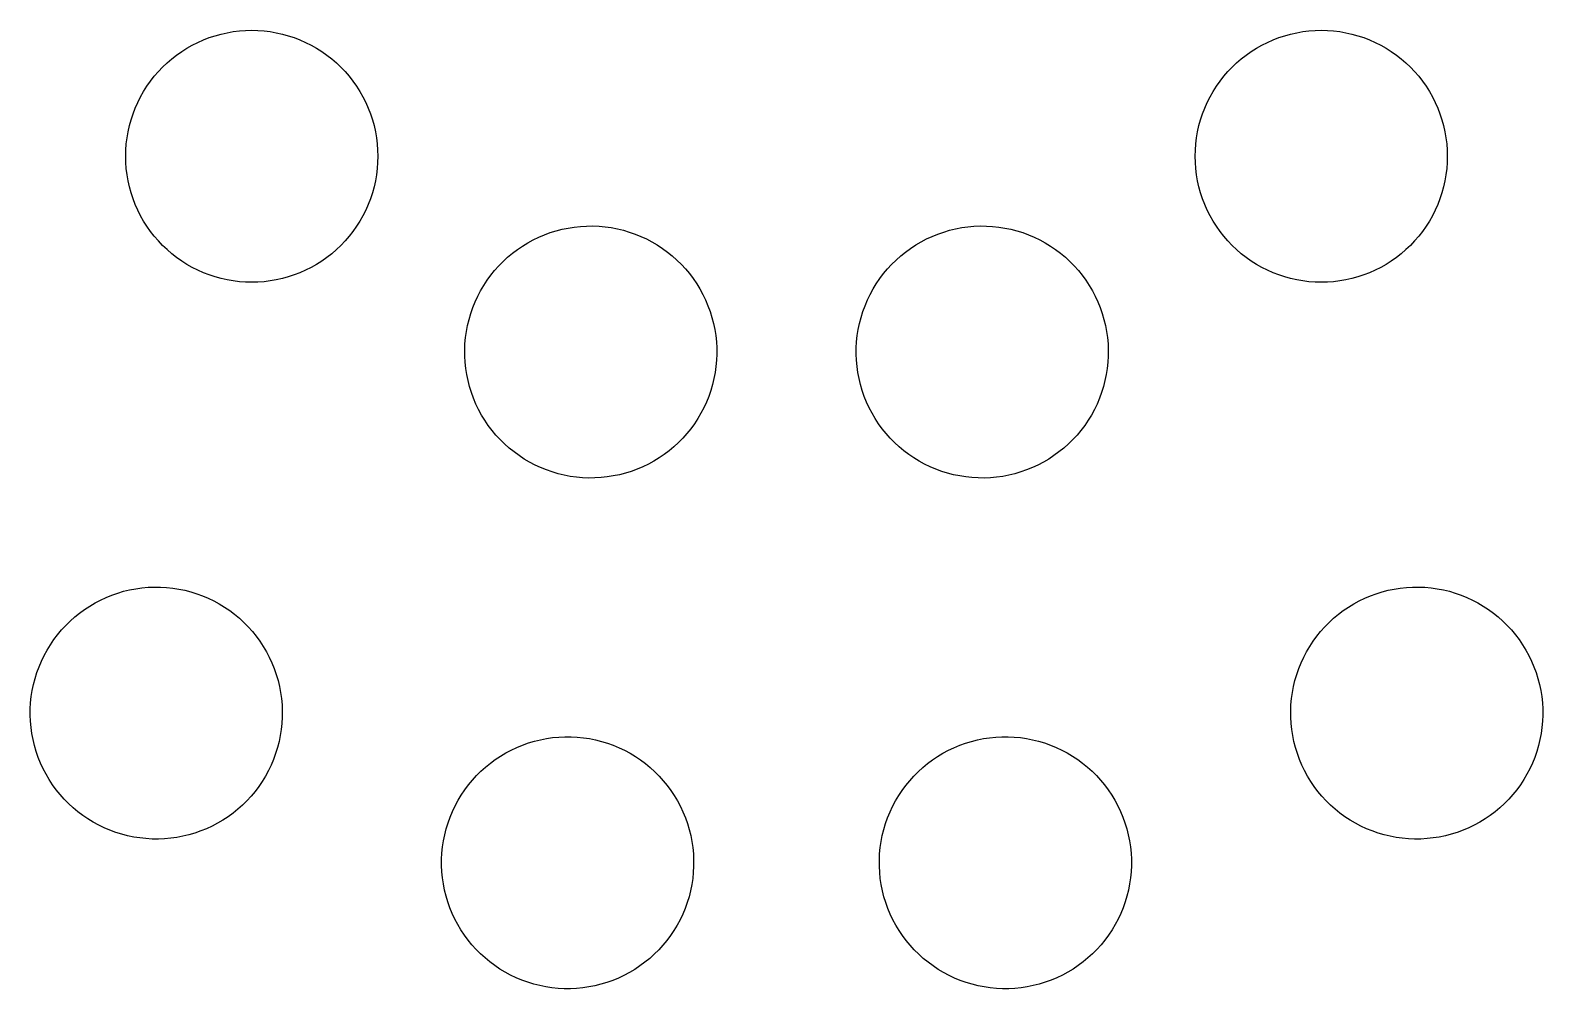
# Model space of a CAD drawing. Header units: metres. Extents: x -91 to 91, y -91 to 91.
# Drawn here: x -30 to 30, y -54.2 to -16.2 of the extents above; entities that cross this region are included whole.
import ezdxf

# ---------------------------------------------------------------- set-up
doc = ezdxf.new("R2010")
doc.units = ezdxf.units.M

msp = doc.modelspace()

# ---------------------------------------------------------------- linework, layer by layer
for p, q in [((-23.5702, -16.8036), (-23.351, -16.6933)), ((-23.351, -16.6933), (-23.1266, -16.5938)), ((-23.1266, -16.5938), (-22.8976, -16.5055)), ((-22.8976, -16.5055), (-22.6646, -16.4285)), ((-22.6646, -16.4285), (-22.4281, -16.363)), ((-22.4281, -16.363), (-22.1886, -16.3093)), ((-22.1886, -16.3093), (-21.9469, -16.2673)), ((-21.9469, -16.2673), (-21.7033, -16.2373)), ((-21.7033, -16.2373), (-21.4585, -16.2192)), ((-21.4585, -16.2192), (-21.2132, -16.2132)), ((-21.2132, -16.2132), (-20.9679, -16.2192)), ((-20.9679, -16.2192), (-20.7231, -16.2373)), ((-20.7231, -16.2373), (-20.4795, -16.2673)), ((-20.4795, -16.2673), (-20.2377, -16.3093)), ((-20.2377, -16.3093), (-19.9983, -16.363)), ((-19.9983, -16.363), (-19.7618, -16.4285)), ((-19.7618, -16.4285), (-19.5287, -16.5055)), ((-19.5287, -16.5055), (-19.2998, -16.5938)), ((-19.2998, -16.5938), (-19.0754, -16.6933)), ((-19.0754, -16.6933), (-18.8562, -16.8036)), ((18.8562, -16.8036), (19.0754, -16.6933)), ((19.0754, -16.6933), (19.2998, -16.5938)), ((19.2998, -16.5938), (19.5287, -16.5055)), ((19.5287, -16.5055), (19.7618, -16.4285)), ((19.7618, -16.4285), (19.9983, -16.363)), ((19.9983, -16.363), (20.2377, -16.3093)), ((20.2377, -16.3093), (20.4795, -16.2673)), ((20.4795, -16.2673), (20.7231, -16.2373)), ((20.7231, -16.2373), (20.9679, -16.2192)), ((20.9679, -16.2192), (21.2132, -16.2132)), ((21.2132, -16.2132), (21.4585, -16.2192)), ((21.4585, -16.2192), (21.7033, -16.2373)), ((21.7033, -16.2373), (21.9469, -16.2673)), ((21.9469, -16.2673), (22.1886, -16.3093)), ((22.1886, -16.3093), (22.4281, -16.363)), ((22.4281, -16.363), (22.6646, -16.4285)), ((22.6646, -16.4285), (22.8976, -16.5055)), ((22.8976, -16.5055), (23.1266, -16.5938)), ((23.1266, -16.5938), (23.351, -16.6933)), ((23.351, -16.6933), (23.5702, -16.8036)), ((-24.571, -17.5084), (-24.3852, -17.3481)), ((-24.3852, -17.3481), (-24.1917, -17.1972)), ((-24.1917, -17.1972), (-23.991, -17.0558)), ((-23.991, -17.0558), (-23.7837, -16.9245)), ((-23.7837, -16.9245), (-23.5702, -16.8036)), ((-18.8562, -16.8036), (-18.6427, -16.9245)), ((-18.6427, -16.9245), (-18.4353, -17.0558)), ((-18.4353, -17.0558), (-18.2347, -17.1972)), ((-18.2347, -17.1972), (-18.0412, -17.3481)), ((-18.0412, -17.3481), (-17.8554, -17.5084)), ((17.8554, -17.5084), (18.0412, -17.3481)), ((18.0412, -17.3481), (18.2347, -17.1972)), ((18.2347, -17.1972), (18.4353, -17.0558)), ((18.4353, -17.0558), (18.6427, -16.9245)), ((18.6427, -16.9245), (18.8562, -16.8036)), ((23.5702, -16.8036), (23.7837, -16.9245)), ((23.7837, -16.9245), (23.991, -17.0558)), ((23.991, -17.0558), (24.1917, -17.1972)), ((24.1917, -17.1972), (24.3852, -17.3481)), ((24.3852, -17.3481), (24.571, -17.5084)), ((-25.0782, -18.0412), (-24.918, -17.8554)), ((-24.918, -17.8554), (-24.7487, -17.6777)), ((-24.7487, -17.6777), (-24.571, -17.5084)), ((-17.8554, -17.5084), (-17.6777, -17.6777)), ((-17.6777, -17.6777), (-17.5084, -17.8554)), ((-17.5084, -17.8554), (-17.3481, -18.0412)), ((17.3481, -18.0412), (17.5084, -17.8554)), ((17.5084, -17.8554), (17.6777, -17.6777)), ((17.6777, -17.6777), (17.8554, -17.5084)), ((24.571, -17.5084), (24.7487, -17.6777)), ((24.7487, -17.6777), (24.918, -17.8554)), ((24.918, -17.8554), (25.0782, -18.0412)), ((-25.5018, -18.6427), (-25.3705, -18.4353)), ((-25.3705, -18.4353), (-25.2292, -18.2347)), ((-25.2292, -18.2347), (-25.0782, -18.0412)), ((-17.3481, -18.0412), (-17.1972, -18.2347)), ((-17.1972, -18.2347), (-17.0558, -18.4353)), ((-17.0558, -18.4353), (-16.9245, -18.6427)), ((16.9245, -18.6427), (17.0558, -18.4353)), ((17.0558, -18.4353), (17.1972, -18.2347)), ((17.1972, -18.2347), (17.3481, -18.0412)), ((25.0782, -18.0412), (25.2292, -18.2347)), ((25.2292, -18.2347), (25.3705, -18.4353)), ((25.3705, -18.4353), (25.5018, -18.6427)), ((-25.8326, -19.2998), (-25.7331, -19.0754)), ((-25.7331, -19.0754), (-25.6228, -18.8562)), ((-25.6228, -18.8562), (-25.5018, -18.6427)), ((-16.9245, -18.6427), (-16.8036, -18.8562)), ((-16.8036, -18.8562), (-16.6933, -19.0754)), ((-16.6933, -19.0754), (-16.5938, -19.2998)), ((16.5938, -19.2998), (16.6933, -19.0754)), ((16.6933, -19.0754), (16.8036, -18.8562)), ((16.8036, -18.8562), (16.9245, -18.6427)), ((25.5018, -18.6427), (25.6228, -18.8562)), ((25.6228, -18.8562), (25.7331, -19.0754)), ((25.7331, -19.0754), (25.8326, -19.2998)), ((-26.0634, -19.9983), (-25.9979, -19.7618)), ((-25.9979, -19.7618), (-25.9209, -19.5287)), ((-25.9209, -19.5287), (-25.8326, -19.2998)), ((-16.5938, -19.2998), (-16.5055, -19.5287)), ((-16.5055, -19.5287), (-16.4285, -19.7618)), ((-16.4285, -19.7618), (-16.363, -19.9983)), ((16.363, -19.9983), (16.4285, -19.7618)), ((16.4285, -19.7618), (16.5055, -19.5287)), ((16.5055, -19.5287), (16.5938, -19.2998)), ((25.8326, -19.2998), (25.9209, -19.5287)), ((25.9209, -19.5287), (25.9979, -19.7618)), ((25.9979, -19.7618), (26.0634, -19.9983)), ((-26.1591, -20.4795), (-26.1171, -20.2377)), ((-26.1171, -20.2377), (-26.0634, -19.9983)), ((-16.363, -19.9983), (-16.3093, -20.2377)), ((-16.3093, -20.2377), (-16.2673, -20.4795)), ((16.2673, -20.4795), (16.3093, -20.2377)), ((16.3093, -20.2377), (16.363, -19.9983)), ((26.0634, -19.9983), (26.1171, -20.2377)), ((26.1171, -20.2377), (26.1591, -20.4795)), ((-26.2132, -21.2132), (-26.2072, -20.9679)), ((-26.2072, -20.9679), (-26.1891, -20.7231)), ((-26.1891, -20.7231), (-26.1591, -20.4795)), ((-16.2673, -20.4795), (-16.2373, -20.7231)), ((-16.2373, -20.7231), (-16.2192, -20.9679)), ((-16.2192, -20.9679), (-16.2132, -21.2132)), ((16.2132, -21.2132), (16.2192, -20.9679)), ((16.2192, -20.9679), (16.2373, -20.7231)), ((16.2373, -20.7231), (16.2673, -20.4795)), ((26.1591, -20.4795), (26.1891, -20.7231)), ((26.1891, -20.7231), (26.2072, -20.9679)), ((26.2072, -20.9679), (26.2132, -21.2132)), ((-26.2072, -21.4585), (-26.2132, -21.2132)), ((-26.1891, -21.7033), (-26.2072, -21.4585)), ((-16.2192, -21.4585), (-16.2373, -21.7033)), ((-16.2132, -21.2132), (-16.2192, -21.4585)), ((16.2192, -21.4585), (16.2132, -21.2132)), ((16.2373, -21.7033), (16.2192, -21.4585)), ((26.2072, -21.4585), (26.1891, -21.7033)), ((26.2132, -21.2132), (26.2072, -21.4585)), ((-26.1591, -21.9469), (-26.1891, -21.7033)), ((-26.1171, -22.1886), (-26.1591, -21.9469)), ((-26.0634, -22.4281), (-26.1171, -22.1886)), ((-16.3093, -22.1886), (-16.363, -22.4281)), ((-16.2673, -21.9469), (-16.3093, -22.1886)), ((-16.2373, -21.7033), (-16.2673, -21.9469)), ((16.2673, -21.9469), (16.2373, -21.7033)), ((16.3093, -22.1886), (16.2673, -21.9469)), ((16.363, -22.4281), (16.3093, -22.1886)), ((26.1171, -22.1886), (26.0634, -22.4281)), ((26.1591, -21.9469), (26.1171, -22.1886)), ((26.1891, -21.7033), (26.1591, -21.9469)), ((-25.9979, -22.6646), (-26.0634, -22.4281)), ((-25.9209, -22.8976), (-25.9979, -22.6646)), ((-16.4285, -22.6646), (-16.5055, -22.8976)), ((-16.363, -22.4281), (-16.4285, -22.6646)), ((16.4285, -22.6646), (16.363, -22.4281)), ((16.5055, -22.8976), (16.4285, -22.6646)), ((25.9979, -22.6646), (25.9209, -22.8976)), ((26.0634, -22.4281), (25.9979, -22.6646)), ((-25.8326, -23.1266), (-25.9209, -22.8976)), ((-25.7331, -23.351), (-25.8326, -23.1266)), ((-25.6228, -23.5702), (-25.7331, -23.351)), ((-16.6933, -23.351), (-16.8036, -23.5702)), ((-16.5938, -23.1266), (-16.6933, -23.351)), ((-16.5055, -22.8976), (-16.5938, -23.1266)), ((16.5938, -23.1266), (16.5055, -22.8976)), ((16.6933, -23.351), (16.5938, -23.1266)), ((16.8036, -23.5702), (16.6933, -23.351)), ((25.7331, -23.351), (25.6228, -23.5702)), ((25.8326, -23.1266), (25.7331, -23.351)), ((25.9209, -22.8976), (25.8326, -23.1266)), ((-25.5018, -23.7837), (-25.6228, -23.5702)), ((-25.3705, -23.991), (-25.5018, -23.7837)), ((-25.2292, -24.1917), (-25.3705, -23.991)), ((-17.0558, -23.991), (-17.1972, -24.1917)), ((-16.9245, -23.7837), (-17.0558, -23.991)), ((-16.8036, -23.5702), (-16.9245, -23.7837)), ((-8.41719, -24.0205), (-8.17317, -23.9945)), ((-8.17317, -23.9945), (-7.92816, -23.9804)), ((-7.92816, -23.9804), (-7.68275, -23.9784)), ((-7.68275, -23.9784), (-7.43755, -23.9885)), ((-7.43755, -23.9885), (-7.19313, -24.0105)), ((7.19313, -24.0105), (7.43755, -23.9885)), ((7.43755, -23.9885), (7.68275, -23.9784)), ((7.68275, -23.9784), (7.92816, -23.9804)), ((7.92816, -23.9804), (8.17317, -23.9945)), ((8.17317, -23.9945), (8.41719, -24.0205)), ((16.9245, -23.7837), (16.8036, -23.5702)), ((17.0558, -23.991), (16.9245, -23.7837)), ((17.1972, -24.1917), (17.0558, -23.991)), ((25.3705, -23.991), (25.2292, -24.1917)), ((25.5018, -23.7837), (25.3705, -23.991)), ((25.6228, -23.5702), (25.5018, -23.7837)), ((-25.0782, -24.3852), (-25.2292, -24.1917)), ((-24.918, -24.571), (-25.0782, -24.3852)), ((-24.7487, -24.7487), (-24.918, -24.571)), ((-17.5084, -24.571), (-17.6777, -24.7487)), ((-17.3481, -24.3852), (-17.5084, -24.571)), ((-17.1972, -24.1917), (-17.3481, -24.3852)), ((-10.2646, -24.6476), (-10.0491, -24.5302)), ((-10.0491, -24.5302), (-9.82809, -24.4234)), ((-9.82809, -24.4234), (-9.60214, -24.3277)), ((-9.60214, -24.3277), (-9.37177, -24.2431)), ((-9.37177, -24.2431), (-9.13751, -24.17)), ((-9.13751, -24.17), (-8.89995, -24.1084)), ((-8.89995, -24.1084), (-8.65965, -24.0585)), ((-8.65965, -24.0585), (-8.41719, -24.0205)), ((-7.19313, -24.0105), (-6.95009, -24.0446)), ((-6.95009, -24.0446), (-6.709, -24.0905)), ((-6.709, -24.0905), (-6.47047, -24.1481)), ((-6.47047, -24.1481), (-6.23505, -24.2175)), ((-6.23505, -24.2175), (-6.00331, -24.2982)), ((-6.00331, -24.2982), (-5.77582, -24.3903)), ((-5.77582, -24.3903), (-5.55312, -24.4934)), ((-5.55312, -24.4934), (-5.33574, -24.6073)), ((5.33574, -24.6073), (5.55312, -24.4934)), ((5.55312, -24.4934), (5.77582, -24.3903)), ((5.77582, -24.3903), (6.00331, -24.2982)), ((6.00331, -24.2982), (6.23505, -24.2175)), ((6.23505, -24.2175), (6.47047, -24.1481)), ((6.47047, -24.1481), (6.709, -24.0905)), ((6.709, -24.0905), (6.95009, -24.0446)), ((6.95009, -24.0446), (7.19313, -24.0105)), ((8.41719, -24.0205), (8.65965, -24.0585)), ((8.65965, -24.0585), (8.89995, -24.1084)), ((8.89995, -24.1084), (9.13751, -24.17)), ((9.13751, -24.17), (9.37177, -24.2431)), ((9.37177, -24.2431), (9.60214, -24.3277)), ((9.60214, -24.3277), (9.82809, -24.4234)), ((9.82809, -24.4234), (10.0491, -24.5302)), ((10.0491, -24.5302), (10.2646, -24.6476)), ((17.3481, -24.3852), (17.1972, -24.1917)), ((17.5084, -24.571), (17.3481, -24.3852)), ((17.6777, -24.7487), (17.5084, -24.571)), ((24.918, -24.571), (24.7487, -24.7487)), ((25.0782, -24.3852), (24.918, -24.571)), ((25.2292, -24.1917), (25.0782, -24.3852)), ((-24.571, -24.918), (-24.7487, -24.7487)), ((-24.3852, -25.0782), (-24.571, -24.918)), ((-24.1917, -25.2292), (-24.3852, -25.0782)), ((-18.0412, -25.0782), (-18.2347, -25.2292)), ((-17.8554, -24.918), (-18.0412, -25.0782)), ((-17.6777, -24.7487), (-17.8554, -24.918)), ((-11.0613, -25.2186), (-10.8729, -25.0613)), ((-10.8729, -25.0613), (-10.677, -24.9135)), ((-10.677, -24.9135), (-10.474, -24.7755)), ((-10.474, -24.7755), (-10.2646, -24.6476)), ((-5.33574, -24.6073), (-5.12422, -24.7318)), ((-5.12422, -24.7318), (-4.91907, -24.8664)), ((-4.91907, -24.8664), (-4.72076, -25.011)), ((-4.72076, -25.011), (-4.52979, -25.1651)), ((-4.52979, -25.1651), (-4.3466, -25.3284)), ((4.3466, -25.3284), (4.52979, -25.1651)), ((4.52979, -25.1651), (4.72076, -25.011)), ((4.72076, -25.011), (4.91907, -24.8664)), ((4.91907, -24.8664), (5.12422, -24.7318)), ((5.12422, -24.7318), (5.33574, -24.6073)), ((10.2646, -24.6476), (10.474, -24.7755)), ((10.474, -24.7755), (10.677, -24.9135)), ((10.677, -24.9135), (10.8729, -25.0613)), ((10.8729, -25.0613), (11.0613, -25.2186)), ((17.8554, -24.918), (17.6777, -24.7487)), ((18.0412, -25.0782), (17.8554, -24.918)), ((18.2347, -25.2292), (18.0412, -25.0782)), ((24.3852, -25.0782), (24.1917, -25.2292)), ((24.571, -24.918), (24.3852, -25.0782)), ((24.7487, -24.7487), (24.571, -24.918)), ((-23.991, -25.3705), (-24.1917, -25.2292)), ((-23.7837, -25.5018), (-23.991, -25.3705)), ((-23.5702, -25.6228), (-23.7837, -25.5018)), ((-23.351, -25.7331), (-23.5702, -25.6228)), ((-23.1266, -25.8326), (-23.351, -25.7331)), ((-19.0754, -25.7331), (-19.2998, -25.8326)), ((-18.8562, -25.6228), (-19.0754, -25.7331)), ((-18.6427, -25.5018), (-18.8562, -25.6228)), ((-18.4353, -25.3705), (-18.6427, -25.5018)), ((-18.2347, -25.2292), (-18.4353, -25.3705)), ((-11.7313, -25.934), (-11.5772, -25.743)), ((-11.5772, -25.743), (-11.4139, -25.5598)), ((-11.4139, -25.5598), (-11.2418, -25.3849)), ((-11.2418, -25.3849), (-11.0613, -25.2186)), ((-4.3466, -25.3284), (-4.17166, -25.5005)), ((-4.17166, -25.5005), (-4.00537, -25.681)), ((-4.00537, -25.681), (-3.84813, -25.8695)), ((3.84813, -25.8695), (4.00537, -25.681)), ((4.00537, -25.681), (4.17166, -25.5005)), ((4.17166, -25.5005), (4.3466, -25.3284)), ((11.0613, -25.2186), (11.2418, -25.3849)), ((11.2418, -25.3849), (11.4139, -25.5598)), ((11.4139, -25.5598), (11.5772, -25.743)), ((11.5772, -25.743), (11.7313, -25.934)), ((18.4353, -25.3705), (18.2347, -25.2292)), ((18.6427, -25.5018), (18.4353, -25.3705)), ((18.8562, -25.6228), (18.6427, -25.5018)), ((19.0754, -25.7331), (18.8562, -25.6228)), ((19.2998, -25.8326), (19.0754, -25.7331)), ((23.351, -25.7331), (23.1266, -25.8326)), ((23.5702, -25.6228), (23.351, -25.7331)), ((23.7837, -25.5018), (23.5702, -25.6228)), ((23.991, -25.3705), (23.7837, -25.5018)), ((24.1917, -25.2292), (23.991, -25.3705)), ((-22.8976, -25.9209), (-23.1266, -25.8326)), ((-22.6646, -25.9979), (-22.8976, -25.9209)), ((-22.4281, -26.0634), (-22.6646, -25.9979)), ((-22.1886, -26.1171), (-22.4281, -26.0634)), ((-21.9469, -26.1591), (-22.1886, -26.1171)), ((-21.7033, -26.1891), (-21.9469, -26.1591)), ((-21.4585, -26.2072), (-21.7033, -26.1891)), ((-21.2132, -26.2132), (-21.4585, -26.2072)), ((-20.9679, -26.2072), (-21.2132, -26.2132)), ((-20.7231, -26.1891), (-20.9679, -26.2072)), ((-20.4795, -26.1591), (-20.7231, -26.1891)), ((-20.2377, -26.1171), (-20.4795, -26.1591)), ((-19.9983, -26.0634), (-20.2377, -26.1171)), ((-19.7618, -25.9979), (-19.9983, -26.0634)), ((-19.5287, -25.9209), (-19.7618, -25.9979)), ((-19.2998, -25.8326), (-19.5287, -25.9209)), ((-12.135, -26.549), (-12.0106, -26.3374)), ((-12.0106, -26.3374), (-11.8759, -26.1323)), ((-11.8759, -26.1323), (-11.7313, -25.934)), ((-3.84813, -25.8695), (-3.70033, -26.0654)), ((-3.70033, -26.0654), (-3.56232, -26.2683)), ((-3.56232, -26.2683), (-3.43443, -26.4778)), ((3.43443, -26.4778), (3.56232, -26.2683)), ((3.56232, -26.2683), (3.70033, -26.0654)), ((3.70033, -26.0654), (3.84813, -25.8695)), ((11.7313, -25.934), (11.8759, -26.1323)), ((11.8759, -26.1323), (12.0106, -26.3374)), ((12.0106, -26.3374), (12.135, -26.549)), ((19.5287, -25.9209), (19.2998, -25.8326)), ((19.7618, -25.9979), (19.5287, -25.9209)), ((19.9983, -26.0634), (19.7618, -25.9979)), ((20.2377, -26.1171), (19.9983, -26.0634)), ((20.4795, -26.1591), (20.2377, -26.1171)), ((20.7231, -26.1891), (20.4795, -26.1591)), ((20.9679, -26.2072), (20.7231, -26.1891)), ((21.2132, -26.2132), (20.9679, -26.2072)), ((21.4585, -26.2072), (21.2132, -26.2132)), ((21.7033, -26.1891), (21.4585, -26.2072)), ((21.9469, -26.1591), (21.7033, -26.1891)), ((22.1886, -26.1171), (21.9469, -26.1591)), ((22.4281, -26.0634), (22.1886, -26.1171)), ((22.6646, -25.9979), (22.4281, -26.0634)), ((22.8976, -25.9209), (22.6646, -25.9979)), ((23.1266, -25.8326), (22.8976, -25.9209)), ((-12.4441, -27.2165), (-12.352, -26.989)), ((-12.352, -26.989), (-12.2489, -26.7663)), ((-12.2489, -26.7663), (-12.135, -26.549)), ((-3.43443, -26.4778), (-3.31699, -26.6933)), ((-3.31699, -26.6933), (-3.21025, -26.9142)), ((-3.21025, -26.9142), (-3.11447, -27.1402)), ((3.11447, -27.1402), (3.21025, -26.9142)), ((3.21025, -26.9142), (3.31699, -26.6933)), ((3.31699, -26.6933), (3.43443, -26.4778)), ((12.135, -26.549), (12.2489, -26.7663)), ((12.2489, -26.7663), (12.352, -26.989)), ((12.352, -26.989), (12.4441, -27.2165)), ((-12.5942, -27.6837), (-12.5249, -27.4483)), ((-12.5249, -27.4483), (-12.4441, -27.2165)), ((-3.11447, -27.1402), (-3.02991, -27.3706)), ((-3.02991, -27.3706), (-2.95676, -27.6048)), ((2.95676, -27.6048), (3.02991, -27.3706)), ((3.02991, -27.3706), (3.11447, -27.1402)), ((12.4441, -27.2165), (12.5249, -27.4483)), ((12.5249, -27.4483), (12.5942, -27.6837)), ((-12.7318, -28.4063), (-12.6978, -28.1633)), ((-12.6978, -28.1633), (-12.6519, -27.9222)), ((-12.6519, -27.9222), (-12.5942, -27.6837)), ((-2.95676, -27.6048), (-2.89517, -27.8424)), ((-2.89517, -27.8424), (-2.84534, -28.0827)), ((-2.84534, -28.0827), (-2.80734, -28.3251)), ((2.80734, -28.3251), (2.84534, -28.0827)), ((2.84534, -28.0827), (2.89517, -27.8424)), ((2.89517, -27.8424), (2.95676, -27.6048)), ((12.5942, -27.6837), (12.6519, -27.9222)), ((12.6519, -27.9222), (12.6978, -28.1633)), ((12.6978, -28.1633), (12.7318, -28.4063)), ((-12.7639, -28.896), (-12.7539, -28.6508)), ((-12.7539, -28.6508), (-12.7318, -28.4063)), ((-2.80734, -28.3251), (-2.78128, -28.5692)), ((-2.78128, -28.5692), (-2.76724, -28.8142)), ((2.76724, -28.8142), (2.78128, -28.5692)), ((2.78128, -28.5692), (2.80734, -28.3251)), ((12.7318, -28.4063), (12.7539, -28.6508)), ((12.7539, -28.6508), (12.7639, -28.896)), ((-12.7619, -29.1414), (-12.7639, -28.896)), ((-12.7478, -29.3864), (-12.7619, -29.1414)), ((-12.7218, -29.6304), (-12.7478, -29.3864)), ((-2.77527, -29.3048), (-2.79732, -29.5492)), ((-2.76523, -29.0596), (-2.77527, -29.3048)), ((-2.76724, -28.8142), (-2.76523, -29.0596)), ((2.76523, -29.0596), (2.76724, -28.8142)), ((2.77527, -29.3048), (2.76523, -29.0596)), ((2.79732, -29.5492), (2.77527, -29.3048)), ((12.7478, -29.3864), (12.7218, -29.6304)), ((12.7619, -29.1414), (12.7478, -29.3864)), ((12.7639, -28.896), (12.7619, -29.1414)), ((-12.6838, -29.8728), (-12.7218, -29.6304)), ((-12.6339, -30.1131), (-12.6838, -29.8728)), ((-2.83134, -29.7923), (-2.87726, -30.0333)), ((-2.79732, -29.5492), (-2.83134, -29.7923)), ((2.83134, -29.7923), (2.79732, -29.5492)), ((2.87726, -30.0333), (2.83134, -29.7923)), ((12.6838, -29.8728), (12.6339, -30.1131)), ((12.7218, -29.6304), (12.6838, -29.8728)), ((-12.5724, -30.3507), (-12.6339, -30.1131)), ((-12.4992, -30.585), (-12.5724, -30.3507)), ((-12.4146, -30.8154), (-12.4992, -30.585)), ((-3.00426, -30.5073), (-3.08504, -30.739)), ((-2.93494, -30.2719), (-3.00426, -30.5073)), ((-2.87726, -30.0333), (-2.93494, -30.2719)), ((2.93494, -30.2719), (2.87726, -30.0333)), ((3.00426, -30.5073), (2.93494, -30.2719)), ((3.08504, -30.739), (3.00426, -30.5073)), ((12.4992, -30.585), (12.4146, -30.8154)), ((12.5724, -30.3507), (12.4992, -30.585)), ((12.6339, -30.1131), (12.5724, -30.3507)), ((-12.3189, -31.0413), (-12.4146, -30.8154)), ((-12.2121, -31.2623), (-12.3189, -31.0413)), ((-3.2802, -31.1892), (-3.39412, -31.4066)), ((-3.17709, -30.9665), (-3.2802, -31.1892)), ((-3.08504, -30.739), (-3.17709, -30.9665)), ((3.17709, -30.9665), (3.08504, -30.739)), ((3.2802, -31.1892), (3.17709, -30.9665)), ((3.39412, -31.4066), (3.2802, -31.1892)), ((12.3189, -31.0413), (12.2121, -31.2623)), ((12.4146, -30.8154), (12.3189, -31.0413)), ((-12.0947, -31.4778), (-12.2121, -31.2623)), ((-11.9668, -31.6872), (-12.0947, -31.4778)), ((-11.8288, -31.8902), (-11.9668, -31.6872)), ((-3.51855, -31.6181), (-3.65323, -31.8233)), ((-3.39412, -31.4066), (-3.51855, -31.6181)), ((3.51855, -31.6181), (3.39412, -31.4066)), ((3.65323, -31.8233), (3.51855, -31.6181)), ((11.9668, -31.6872), (11.8288, -31.8902)), ((12.0947, -31.4778), (11.9668, -31.6872)), ((12.2121, -31.2623), (12.0947, -31.4778)), ((-11.681, -32.0861), (-11.8288, -31.8902)), ((-11.5238, -32.2745), (-11.681, -32.0861)), ((-11.3575, -32.455), (-11.5238, -32.2745)), ((-4.11525, -32.3957), (-4.28735, -32.5707)), ((-3.95193, -32.2126), (-4.11525, -32.3957)), ((-3.79779, -32.0216), (-3.95193, -32.2126)), ((-3.65323, -31.8233), (-3.79779, -32.0216)), ((3.79779, -32.0216), (3.65323, -31.8233)), ((3.95193, -32.2126), (3.79779, -32.0216)), ((4.11525, -32.3957), (3.95193, -32.2126)), ((4.28735, -32.5707), (4.11525, -32.3957)), ((11.5238, -32.2745), (11.3575, -32.455)), ((11.681, -32.0861), (11.5238, -32.2745)), ((11.8288, -31.8902), (11.681, -32.0861)), ((-11.1825, -32.6271), (-11.3575, -32.455)), ((-10.9993, -32.7904), (-11.1825, -32.6271)), ((-10.8084, -32.9445), (-10.9993, -32.7904)), ((-10.6101, -33.0891), (-10.8084, -32.9445)), ((-4.65627, -32.8942), (-4.85217, -33.042)), ((-4.46783, -32.737), (-4.65627, -32.8942)), ((-4.28735, -32.5707), (-4.46783, -32.737)), ((4.46783, -32.737), (4.28735, -32.5707)), ((4.65627, -32.8942), (4.46783, -32.737)), ((4.85217, -33.042), (4.65627, -32.8942)), ((10.8084, -32.9445), (10.6101, -33.0891)), ((10.9993, -32.7904), (10.8084, -32.9445)), ((11.1825, -32.6271), (10.9993, -32.7904)), ((11.3575, -32.455), (11.1825, -32.6271)), ((-10.4049, -33.2238), (-10.6101, -33.0891)), ((-10.1934, -33.3482), (-10.4049, -33.2238)), ((-9.97601, -33.4621), (-10.1934, -33.3482)), ((-9.75331, -33.5652), (-9.97601, -33.4621)), ((-9.52582, -33.6573), (-9.75331, -33.5652)), ((-5.70103, -33.5321), (-5.92699, -33.6279)), ((-5.48004, -33.4254), (-5.70103, -33.5321)), ((-5.26456, -33.3079), (-5.48004, -33.4254)), ((-5.0551, -33.18), (-5.26456, -33.3079)), ((-4.85217, -33.042), (-5.0551, -33.18)), ((5.0551, -33.18), (4.85217, -33.042)), ((5.26456, -33.3079), (5.0551, -33.18)), ((5.48004, -33.4254), (5.26456, -33.3079)), ((5.70103, -33.5321), (5.48004, -33.4254)), ((5.92699, -33.6279), (5.70103, -33.5321)), ((9.75331, -33.5652), (9.52582, -33.6573)), ((9.97601, -33.4621), (9.75331, -33.5652)), ((10.1934, -33.3482), (9.97601, -33.4621)), ((10.4049, -33.2238), (10.1934, -33.3482)), ((10.6101, -33.0891), (10.4049, -33.2238)), ((-9.29408, -33.7381), (-9.52582, -33.6573)), ((-9.05865, -33.8074), (-9.29408, -33.7381)), ((-8.82011, -33.8651), (-9.05865, -33.8074)), ((-8.57904, -33.911), (-8.82011, -33.8651)), ((-8.336, -33.945), (-8.57904, -33.911)), ((-8.09158, -33.9671), (-8.336, -33.945)), ((-7.84637, -33.9771), (-8.09158, -33.9671)), ((-7.60097, -33.9751), (-7.84637, -33.9771)), ((-7.35596, -33.961), (-7.60097, -33.9751)), ((-7.11194, -33.935), (-7.35596, -33.961)), ((-6.86948, -33.897), (-7.11194, -33.935)), ((-6.62918, -33.8472), (-6.86948, -33.897)), ((-6.39162, -33.7856), (-6.62918, -33.8472)), ((-6.15736, -33.7124), (-6.39162, -33.7856)), ((-5.92699, -33.6279), (-6.15736, -33.7124)), ((6.15736, -33.7124), (5.92699, -33.6279)), ((6.39162, -33.7856), (6.15736, -33.7124)), ((6.62918, -33.8472), (6.39162, -33.7856)), ((6.86948, -33.897), (6.62918, -33.8472)), ((7.11194, -33.935), (6.86948, -33.897)), ((7.35596, -33.961), (7.11194, -33.935)), ((7.60097, -33.9751), (7.35596, -33.961)), ((7.84637, -33.9771), (7.60097, -33.9751)), ((8.09158, -33.9671), (7.84637, -33.9771)), ((8.336, -33.945), (8.09158, -33.9671)), ((8.57904, -33.911), (8.336, -33.945)), ((8.82011, -33.8651), (8.57904, -33.911)), ((9.05865, -33.8074), (8.82011, -33.8651)), ((9.29408, -33.7381), (9.05865, -33.8074)), ((9.52582, -33.6573), (9.29408, -33.7381)), ((-26.0556, -38.414), (-25.8145, -38.368)), ((-25.8145, -38.368), (-25.5714, -38.334)), ((-25.5714, -38.334), (-25.327, -38.312)), ((-25.327, -38.312), (-25.0818, -38.3019)), ((-25.0818, -38.3019), (-24.8364, -38.3039)), ((-24.8364, -38.3039), (-24.5914, -38.318)), ((-24.5914, -38.318), (-24.3474, -38.344)), ((-24.3474, -38.344), (-24.1049, -38.382)), ((-24.1049, -38.382), (-23.8646, -38.4319)), ((23.8646, -38.4319), (24.1049, -38.382)), ((24.1049, -38.382), (24.3474, -38.344)), ((24.3474, -38.344), (24.5914, -38.318)), ((24.5914, -38.318), (24.8364, -38.3039)), ((24.8364, -38.3039), (25.0818, -38.3019)), ((25.0818, -38.3019), (25.327, -38.312)), ((25.327, -38.312), (25.5714, -38.334)), ((25.5714, -38.334), (25.8145, -38.368)), ((25.8145, -38.368), (26.0556, -38.414)), ((-27.6403, -39.0553), (-27.4288, -38.9308)), ((-27.4288, -38.9308), (-27.2114, -38.8169)), ((-27.2114, -38.8169), (-26.9887, -38.7138)), ((-26.9887, -38.7138), (-26.7612, -38.6217)), ((-26.7612, -38.6217), (-26.5295, -38.541)), ((-26.5295, -38.541), (-26.2941, -38.4716)), ((-26.2941, -38.4716), (-26.0556, -38.414)), ((-23.8646, -38.4319), (-23.627, -38.4935)), ((-23.627, -38.4935), (-23.3928, -38.5666)), ((-23.3928, -38.5666), (-23.1624, -38.6512)), ((-23.1624, -38.6512), (-22.9365, -38.7469)), ((-22.9365, -38.7469), (-22.7155, -38.8537)), ((-22.7155, -38.8537), (-22.5, -38.9711)), ((-22.5, -38.9711), (-22.2905, -39.099)), ((22.2905, -39.099), (22.5, -38.9711)), ((22.5, -38.9711), (22.7155, -38.8537)), ((22.7155, -38.8537), (22.9365, -38.7469)), ((22.9365, -38.7469), (23.1624, -38.6512)), ((23.1624, -38.6512), (23.3928, -38.5666)), ((23.3928, -38.5666), (23.627, -38.4935)), ((23.627, -38.4935), (23.8646, -38.4319)), ((26.0556, -38.414), (26.2941, -38.4716)), ((26.2941, -38.4716), (26.5295, -38.541)), ((26.5295, -38.541), (26.7612, -38.6217)), ((26.7612, -38.6217), (26.9887, -38.7138)), ((26.9887, -38.7138), (27.2114, -38.8169)), ((27.2114, -38.8169), (27.4288, -38.9308)), ((27.4288, -38.9308), (27.6403, -39.0553)), ((-28.418, -39.6519), (-28.2348, -39.4886)), ((-28.2348, -39.4886), (-28.0438, -39.3345)), ((-28.0438, -39.3345), (-27.8455, -39.1899)), ((-27.8455, -39.1899), (-27.6403, -39.0553)), ((-22.2905, -39.099), (-22.0876, -39.237)), ((-22.0876, -39.237), (-21.8917, -39.3848)), ((-21.8917, -39.3848), (-21.7033, -39.5421)), ((-21.7033, -39.5421), (-21.5228, -39.7084)), ((21.5228, -39.7084), (21.7033, -39.5421)), ((21.7033, -39.5421), (21.8917, -39.3848)), ((21.8917, -39.3848), (22.0876, -39.237)), ((22.0876, -39.237), (22.2905, -39.099)), ((27.6403, -39.0553), (27.8455, -39.1899)), ((27.8455, -39.1899), (28.0438, -39.3345)), ((28.0438, -39.3345), (28.2348, -39.4886)), ((28.2348, -39.4886), (28.418, -39.6519)), ((-29.0642, -40.3889), (-28.9164, -40.193)), ((-28.9164, -40.193), (-28.7592, -40.0045)), ((-28.7592, -40.0045), (-28.5929, -39.8241)), ((-28.5929, -39.8241), (-28.418, -39.6519)), ((-21.5228, -39.7084), (-21.3507, -39.8833)), ((-21.3507, -39.8833), (-21.1874, -40.0665)), ((-21.1874, -40.0665), (-21.0332, -40.2575)), ((21.0332, -40.2575), (21.1874, -40.0665)), ((21.1874, -40.0665), (21.3507, -39.8833)), ((21.3507, -39.8833), (21.5228, -39.7084)), ((28.418, -39.6519), (28.5929, -39.8241)), ((28.5929, -39.8241), (28.7592, -40.0045)), ((28.7592, -40.0045), (28.9164, -40.193)), ((28.9164, -40.193), (29.0642, -40.3889)), ((-29.3301, -40.8013), (-29.2022, -40.5918)), ((-29.2022, -40.5918), (-29.0642, -40.3889)), ((-21.0332, -40.2575), (-20.8887, -40.4558)), ((-20.8887, -40.4558), (-20.754, -40.6609)), ((-20.754, -40.6609), (-20.6295, -40.8725)), ((20.6295, -40.8725), (20.754, -40.6609)), ((20.754, -40.6609), (20.8887, -40.4558)), ((20.8887, -40.4558), (21.0332, -40.2575)), ((29.0642, -40.3889), (29.2022, -40.5918)), ((29.2022, -40.5918), (29.3301, -40.8013)), ((-29.6501, -41.4637), (-29.5543, -41.2377)), ((-29.5543, -41.2377), (-29.4476, -41.0167)), ((-29.4476, -41.0167), (-29.3301, -40.8013)), ((-20.6295, -40.8725), (-20.5156, -41.0898)), ((-20.5156, -41.0898), (-20.4125, -41.3125)), ((-20.4125, -41.3125), (-20.3205, -41.54)), ((20.3205, -41.54), (20.4125, -41.3125)), ((20.4125, -41.3125), (20.5156, -41.0898)), ((20.5156, -41.0898), (20.6295, -40.8725)), ((29.3301, -40.8013), (29.4476, -41.0167)), ((29.4476, -41.0167), (29.5543, -41.2377)), ((29.5543, -41.2377), (29.6501, -41.4637)), ((-29.8694, -42.1659), (-29.8078, -41.9283)), ((-29.8078, -41.9283), (-29.7346, -41.6941)), ((-29.7346, -41.6941), (-29.6501, -41.4637)), ((-20.3205, -41.54), (-20.2397, -41.7717)), ((-20.2397, -41.7717), (-20.1704, -42.0072)), ((20.1704, -42.0072), (20.2397, -41.7717)), ((20.2397, -41.7717), (20.3205, -41.54)), ((29.6501, -41.4637), (29.7346, -41.6941)), ((29.7346, -41.6941), (29.8078, -41.9283)), ((29.8078, -41.9283), (29.8694, -42.1659)), ((-29.9572, -42.6486), (-29.9192, -42.4062)), ((-29.9192, -42.4062), (-29.8694, -42.1659)), ((-20.1704, -42.0072), (-20.1127, -42.2457)), ((-20.1127, -42.2457), (-20.0668, -42.4868)), ((-20.0668, -42.4868), (-20.0328, -42.7298)), ((20.0328, -42.7298), (20.0668, -42.4868)), ((20.0668, -42.4868), (20.1127, -42.2457)), ((20.1127, -42.2457), (20.1704, -42.0072)), ((29.8694, -42.1659), (29.9192, -42.4062)), ((29.9192, -42.4062), (29.9572, -42.6486)), ((-29.9993, -43.3831), (-29.9973, -43.1377)), ((-29.9973, -43.1377), (-29.9833, -42.8927)), ((-29.9833, -42.8927), (-29.9572, -42.6486)), ((-20.0328, -42.7298), (-20.0107, -42.9742)), ((-20.0107, -42.9742), (-20.0007, -43.2195)), ((20.0007, -43.2195), (20.0107, -42.9742)), ((20.0107, -42.9742), (20.0328, -42.7298)), ((29.9572, -42.6486), (29.9833, -42.8927)), ((29.9833, -42.8927), (29.9973, -43.1377)), ((29.9973, -43.1377), (29.9993, -43.3831)), ((-29.9893, -43.6283), (-29.9993, -43.3831)), ((-29.9672, -43.8727), (-29.9893, -43.6283)), ((-20.0167, -43.7099), (-20.0428, -43.9539)), ((-20.0027, -43.4649), (-20.0167, -43.7099)), ((-20.0007, -43.2195), (-20.0027, -43.4649)), ((20.0027, -43.4649), (20.0007, -43.2195)), ((20.0167, -43.7099), (20.0027, -43.4649)), ((20.0428, -43.9539), (20.0167, -43.7099)), ((29.9893, -43.6283), (29.9672, -43.8727)), ((29.9993, -43.3831), (29.9893, -43.6283)), ((-29.9332, -44.1157), (-29.9672, -43.8727)), ((-29.8873, -44.3568), (-29.9332, -44.1157)), ((-29.8296, -44.5954), (-29.8873, -44.3568)), ((-20.0808, -44.1964), (-20.1306, -44.4366)), ((-20.0428, -43.9539), (-20.0808, -44.1964)), ((-10.0028, -44.4179), (-9.7646, -44.3589)), ((-9.7646, -44.3589), (-9.52377, -44.3117)), ((-9.52377, -44.3117), (-9.28091, -44.2763)), ((-9.28091, -44.2763), (-9.03662, -44.2529)), ((-9.03662, -44.2529), (-8.79147, -44.2416)), ((-8.79147, -44.2416), (-8.54607, -44.2422)), ((-8.54607, -44.2422), (-8.30098, -44.2549)), ((-8.30098, -44.2549), (-8.05682, -44.2797)), ((-8.05682, -44.2797), (-7.81416, -44.3163)), ((-7.81416, -44.3163), (-7.57359, -44.3649)), ((-7.57359, -44.3649), (-7.33569, -44.4252)), ((7.33569, -44.4252), (7.57359, -44.3649)), ((7.57359, -44.3649), (7.81416, -44.3163)), ((7.81416, -44.3163), (8.05682, -44.2797)), ((8.05682, -44.2797), (8.30098, -44.2549)), ((8.30098, -44.2549), (8.54607, -44.2422)), ((8.54607, -44.2422), (8.79147, -44.2416)), ((8.79147, -44.2416), (9.03662, -44.2529)), ((9.03662, -44.2529), (9.28091, -44.2763)), ((9.28091, -44.2763), (9.52377, -44.3117)), ((9.52377, -44.3117), (9.7646, -44.3589)), ((9.7646, -44.3589), (10.0028, -44.4179)), ((20.0808, -44.1964), (20.0428, -43.9539)), ((20.1306, -44.4366), (20.0808, -44.1964)), ((29.8873, -44.3568), (29.8296, -44.5954)), ((29.9332, -44.1157), (29.8873, -44.3568)), ((29.9672, -43.8727), (29.9332, -44.1157)), ((-29.7603, -44.8308), (-29.8296, -44.5954)), ((-29.6795, -45.0625), (-29.7603, -44.8308)), ((-20.2653, -44.9085), (-20.3499, -45.1388)), ((-20.1922, -44.6742), (-20.2653, -44.9085)), ((-20.1306, -44.4366), (-20.1922, -44.6742)), ((-11.3459, -45.0088), (-11.135, -44.8832)), ((-11.135, -44.8832), (-10.9183, -44.7681)), ((-10.9183, -44.7681), (-10.6961, -44.6638)), ((-10.6961, -44.6638), (-10.4691, -44.5705)), ((-10.4691, -44.5705), (-10.2379, -44.4885)), ((-10.2379, -44.4885), (-10.0028, -44.4179)), ((-7.33569, -44.4252), (-7.10104, -44.497)), ((-7.10104, -44.497), (-6.87021, -44.5803)), ((-6.87021, -44.5803), (-6.64374, -44.6749)), ((-6.64374, -44.6749), (-6.42218, -44.7804)), ((-6.42218, -44.7804), (-6.20605, -44.8967)), ((-6.20605, -44.8967), (-5.99591, -45.0234)), ((5.99591, -45.0234), (6.20605, -44.8967)), ((6.20605, -44.8967), (6.42218, -44.7804)), ((6.42218, -44.7804), (6.64374, -44.6749)), ((6.64374, -44.6749), (6.87021, -44.5803)), ((6.87021, -44.5803), (7.10104, -44.497)), ((7.10104, -44.497), (7.33569, -44.4252)), ((10.0028, -44.4179), (10.2379, -44.4885)), ((10.2379, -44.4885), (10.4691, -44.5705)), ((10.4691, -44.5705), (10.6961, -44.6638)), ((10.6961, -44.6638), (10.9183, -44.7681)), ((10.9183, -44.7681), (11.135, -44.8832)), ((11.135, -44.8832), (11.3459, -45.0088)), ((20.1922, -44.6742), (20.1306, -44.4366)), ((20.2653, -44.9085), (20.1922, -44.6742)), ((20.3499, -45.1388), (20.2653, -44.9085)), ((29.7603, -44.8308), (29.6795, -45.0625)), ((29.8296, -44.5954), (29.7603, -44.8308)), ((-29.5875, -45.29), (-29.6795, -45.0625)), ((-29.4844, -45.5127), (-29.5875, -45.29)), ((-29.3704, -45.7301), (-29.4844, -45.5127)), ((-20.5524, -45.5858), (-20.6699, -45.8013)), ((-20.4457, -45.3648), (-20.5524, -45.5858)), ((-20.3499, -45.1388), (-20.4457, -45.3648)), ((-12.1202, -45.6098), (-11.9379, -45.4454)), ((-11.9379, -45.4454), (-11.7478, -45.2903)), ((-11.7478, -45.2903), (-11.5503, -45.1446)), ((-11.5503, -45.1446), (-11.3459, -45.0088)), ((-5.99591, -45.0234), (-5.79222, -45.1603)), ((-5.79222, -45.1603), (-5.5955, -45.3071)), ((-5.5955, -45.3071), (-5.40622, -45.4633)), ((-5.40622, -45.4633), (-5.22484, -45.6286)), ((5.22484, -45.6286), (5.40622, -45.4633)), ((5.40622, -45.4633), (5.5955, -45.3071)), ((5.5955, -45.3071), (5.79222, -45.1603)), ((5.79222, -45.1603), (5.99591, -45.0234)), ((11.3459, -45.0088), (11.5503, -45.1446)), ((11.5503, -45.1446), (11.7478, -45.2903)), ((11.7478, -45.2903), (11.9379, -45.4454)), ((11.9379, -45.4454), (12.1202, -45.6098)), ((20.4457, -45.3648), (20.3499, -45.1388)), ((20.5524, -45.5858), (20.4457, -45.3648)), ((20.6699, -45.8013), (20.5524, -45.5858)), ((29.4844, -45.5127), (29.3704, -45.7301)), ((29.5875, -45.29), (29.4844, -45.5127)), ((29.6795, -45.0625), (29.5875, -45.29)), ((-29.246, -45.9416), (-29.3704, -45.7301)), ((-29.1113, -46.1468), (-29.246, -45.9416)), ((-28.9668, -46.3451), (-29.1113, -46.1468)), ((-20.7977, -46.0107), (-20.9358, -46.2137)), ((-20.6699, -45.8013), (-20.7977, -46.0107)), ((-12.7625, -46.3502), (-12.6157, -46.1535)), ((-12.6157, -46.1535), (-12.4595, -45.9642)), ((-12.4595, -45.9642), (-12.2942, -45.7828)), ((-12.2942, -45.7828), (-12.1202, -45.6098)), ((-5.22484, -45.6286), (-5.05177, -45.8026)), ((-5.05177, -45.8026), (-4.88747, -45.9848)), ((-4.88747, -45.9848), (-4.7323, -46.175)), ((-4.7323, -46.175), (-4.58664, -46.3725)), ((4.58664, -46.3725), (4.7323, -46.175)), ((4.7323, -46.175), (4.88747, -45.9848)), ((4.88747, -45.9848), (5.05177, -45.8026)), ((5.05177, -45.8026), (5.22484, -45.6286)), ((12.1202, -45.6098), (12.2942, -45.7828)), ((12.2942, -45.7828), (12.4595, -45.9642)), ((12.4595, -45.9642), (12.6157, -46.1535)), ((12.6157, -46.1535), (12.7625, -46.3502)), ((20.7977, -46.0107), (20.6699, -45.8013)), ((20.9358, -46.2137), (20.7977, -46.0107)), ((29.1113, -46.1468), (28.9668, -46.3451)), ((29.246, -45.9416), (29.1113, -46.1468)), ((29.3704, -45.7301), (29.246, -45.9416)), ((-28.8126, -46.536), (-28.9668, -46.3451)), ((-28.6493, -46.7192), (-28.8126, -46.536)), ((-28.4772, -46.8942), (-28.6493, -46.7192)), ((-21.4071, -46.7785), (-21.582, -46.9506)), ((-21.2408, -46.598), (-21.4071, -46.7785)), ((-21.0836, -46.4096), (-21.2408, -46.598)), ((-20.9358, -46.2137), (-21.0836, -46.4096)), ((-13.1424, -46.9801), (-13.0261, -46.764)), ((-13.0261, -46.764), (-12.8994, -46.5539)), ((-12.8994, -46.5539), (-12.7625, -46.3502)), ((-4.58664, -46.3725), (-4.45085, -46.5769)), ((-4.45085, -46.5769), (-4.32526, -46.7878)), ((-4.32526, -46.7878), (-4.21016, -47.0045)), ((4.21016, -47.0045), (4.32526, -46.7878)), ((4.32526, -46.7878), (4.45085, -46.5769)), ((4.45085, -46.5769), (4.58664, -46.3725)), ((12.7625, -46.3502), (12.8994, -46.5539)), ((12.8994, -46.5539), (13.0261, -46.764)), ((13.0261, -46.764), (13.1424, -46.9801)), ((21.0836, -46.4096), (20.9358, -46.2137)), ((21.2408, -46.598), (21.0836, -46.4096)), ((21.4071, -46.7785), (21.2408, -46.598)), ((21.582, -46.9506), (21.4071, -46.7785)), ((28.6493, -46.7192), (28.4772, -46.8942)), ((28.8126, -46.536), (28.6493, -46.7192)), ((28.9668, -46.3451), (28.8126, -46.536)), ((-28.2967, -47.0605), (-28.4772, -46.8942)), ((-28.1083, -47.2177), (-28.2967, -47.0605)), ((-27.9124, -47.3655), (-28.1083, -47.2177)), ((-27.7095, -47.5035), (-27.9124, -47.3655)), ((-21.9562, -47.268), (-22.1545, -47.4126)), ((-21.7652, -47.1139), (-21.9562, -47.268)), ((-21.582, -46.9506), (-21.7652, -47.1139)), ((-13.3424, -47.4282), (-13.2479, -47.2017)), ((-13.2479, -47.2017), (-13.1424, -46.9801)), ((-4.21016, -47.0045), (-4.10585, -47.2267)), ((-4.10585, -47.2267), (-4.01254, -47.4536)), ((4.01254, -47.4536), (4.10585, -47.2267)), ((4.10585, -47.2267), (4.21016, -47.0045)), ((13.1424, -46.9801), (13.2479, -47.2017)), ((13.2479, -47.2017), (13.3424, -47.4282)), ((21.7652, -47.1139), (21.582, -46.9506)), ((21.9562, -47.268), (21.7652, -47.1139)), ((22.1545, -47.4126), (21.9562, -47.268)), ((27.9124, -47.3655), (27.7095, -47.5035)), ((28.1083, -47.2177), (27.9124, -47.3655)), ((28.2967, -47.0605), (28.1083, -47.2177)), ((28.4772, -46.8942), (28.2967, -47.0605)), ((-27.5, -47.6314), (-27.7095, -47.5035)), ((-27.2845, -47.7488), (-27.5, -47.6314)), ((-27.0635, -47.8556), (-27.2845, -47.7488)), ((-26.8376, -47.9514), (-27.0635, -47.8556)), ((-26.6072, -48.0359), (-26.8376, -47.9514)), ((-23.2387, -47.9808), (-23.4705, -48.0616)), ((-23.0112, -47.8887), (-23.2387, -47.9808)), ((-22.7885, -47.7856), (-23.0112, -47.8887)), ((-22.5712, -47.6717), (-22.7885, -47.7856)), ((-22.3596, -47.5473), (-22.5712, -47.6717)), ((-22.1545, -47.4126), (-22.3596, -47.5473)), ((-13.5579, -48.1316), (-13.4976, -47.8937)), ((-13.4976, -47.8937), (-13.4258, -47.659)), ((-13.4258, -47.659), (-13.3424, -47.4282)), ((-4.01254, -47.4536), (-3.9305, -47.6849)), ((-3.9305, -47.6849), (-3.85991, -47.92)), ((-3.85991, -47.92), (-3.80092, -48.1582)), ((3.80092, -48.1582), (3.85991, -47.92)), ((3.85991, -47.92), (3.9305, -47.6849)), ((3.9305, -47.6849), (4.01254, -47.4536)), ((13.3424, -47.4282), (13.4258, -47.659)), ((13.4258, -47.659), (13.4976, -47.8937)), ((13.4976, -47.8937), (13.5579, -48.1316)), ((22.3596, -47.5473), (22.1545, -47.4126)), ((22.5712, -47.6717), (22.3596, -47.5473)), ((22.7885, -47.7856), (22.5712, -47.6717)), ((23.0112, -47.8887), (22.7885, -47.7856)), ((23.2387, -47.9808), (23.0112, -47.8887)), ((23.4705, -48.0616), (23.2387, -47.9808)), ((26.8376, -47.9514), (26.6072, -48.0359)), ((27.0635, -47.8556), (26.8376, -47.9514)), ((27.2845, -47.7488), (27.0635, -47.8556)), ((27.5, -47.6314), (27.2845, -47.7488)), ((27.7095, -47.5035), (27.5, -47.6314)), ((-26.3729, -48.1091), (-26.6072, -48.0359)), ((-26.1354, -48.1707), (-26.3729, -48.1091)), ((-25.8951, -48.2205), (-26.1354, -48.1707)), ((-25.6526, -48.2585), (-25.8951, -48.2205)), ((-25.4086, -48.2845), (-25.6526, -48.2585)), ((-25.1636, -48.2986), (-25.4086, -48.2845)), ((-24.9182, -48.3006), (-25.1636, -48.2986)), ((-24.673, -48.2906), (-24.9182, -48.3006)), ((-24.4286, -48.2685), (-24.673, -48.2906)), ((-24.1855, -48.2345), (-24.4286, -48.2685)), ((-23.9444, -48.1886), (-24.1855, -48.2345)), ((-23.7059, -48.1309), (-23.9444, -48.1886)), ((-23.4705, -48.0616), (-23.7059, -48.1309)), ((-13.6431, -48.6148), (-13.6064, -48.3721)), ((-13.6064, -48.3721), (-13.5579, -48.1316)), ((-3.80092, -48.1582), (-3.75369, -48.399)), ((-3.75369, -48.399), (-3.71835, -48.6419)), ((3.71835, -48.6419), (3.75369, -48.399)), ((3.75369, -48.399), (3.80092, -48.1582)), ((13.5579, -48.1316), (13.6064, -48.3721)), ((13.6064, -48.3721), (13.6431, -48.6148)), ((23.7059, -48.1309), (23.4705, -48.0616)), ((23.9444, -48.1886), (23.7059, -48.1309)), ((24.1855, -48.2345), (23.9444, -48.1886)), ((24.4286, -48.2685), (24.1855, -48.2345)), ((24.673, -48.2906), (24.4286, -48.2685)), ((24.9182, -48.3006), (24.673, -48.2906)), ((25.1636, -48.2986), (24.9182, -48.3006)), ((25.4086, -48.2845), (25.1636, -48.2986)), ((25.6526, -48.2585), (25.4086, -48.2845)), ((25.8951, -48.2205), (25.6526, -48.2585)), ((26.1354, -48.1707), (25.8951, -48.2205)), ((26.3729, -48.1091), (26.1354, -48.1707)), ((26.6072, -48.0359), (26.3729, -48.1091)), ((-13.6812, -49.3495), (-13.6805, -49.104)), ((-13.6805, -49.104), (-13.6678, -48.859)), ((-13.6678, -48.859), (-13.6431, -48.6148)), ((-3.71835, -48.6419), (-3.69496, -48.8862)), ((-3.69496, -48.8862), (-3.68359, -49.1313)), ((-3.68359, -49.1313), (-3.68427, -49.3767)), ((3.68359, -49.1313), (3.69496, -48.8862)), ((3.68427, -49.3767), (3.68359, -49.1313)), ((3.69496, -48.8862), (3.71835, -48.6419)), ((13.6431, -48.6148), (13.6678, -48.859)), ((13.6678, -48.859), (13.6805, -49.104)), ((13.6805, -49.104), (13.6812, -49.3495)), ((-13.6698, -49.5946), (-13.6812, -49.3495)), ((-13.6465, -49.8389), (-13.6698, -49.5946)), ((-3.69698, -49.6218), (-3.72169, -49.866)), ((-3.68427, -49.3767), (-3.69698, -49.6218)), ((3.69698, -49.6218), (3.68427, -49.3767)), ((3.72169, -49.866), (3.69698, -49.6218)), ((13.6698, -49.5946), (13.6465, -49.8389)), ((13.6812, -49.3495), (13.6698, -49.5946)), ((-13.6111, -50.0818), (-13.6465, -49.8389)), ((-13.5639, -50.3226), (-13.6111, -50.0818)), ((-13.5049, -50.5608), (-13.5639, -50.3226)), ((-3.8069, -50.3492), (-3.86717, -50.5871)), ((-3.75836, -50.1086), (-3.8069, -50.3492)), ((-3.72169, -49.866), (-3.75836, -50.1086)), ((3.75836, -50.1086), (3.72169, -49.866)), ((3.8069, -50.3492), (3.75836, -50.1086)), ((3.86717, -50.5871), (3.8069, -50.3492)), ((13.5639, -50.3226), (13.5049, -50.5608)), ((13.6111, -50.0818), (13.5639, -50.3226)), ((13.6465, -49.8389), (13.6111, -50.0818)), ((-13.4343, -50.7958), (-13.5049, -50.5608)), ((-13.3522, -51.0271), (-13.4343, -50.7958)), ((-3.93906, -50.8217), (-4.02237, -51.0526)), ((-3.86717, -50.5871), (-3.93906, -50.8217)), ((3.93906, -50.8217), (3.86717, -50.5871)), ((4.02237, -51.0526), (3.93906, -50.8217)), ((13.4343, -50.7958), (13.3522, -51.0271)), ((13.5049, -50.5608), (13.4343, -50.7958)), ((-13.259, -51.2541), (-13.3522, -51.0271)), ((-13.1546, -51.4762), (-13.259, -51.2541)), ((-13.0395, -51.693), (-13.1546, -51.4762)), ((-4.22243, -51.5006), (-4.3387, -51.7167)), ((-4.1169, -51.279), (-4.22243, -51.5006)), ((-4.02237, -51.0526), (-4.1169, -51.279)), ((4.1169, -51.279), (4.02237, -51.0526)), ((4.22243, -51.5006), (4.1169, -51.279)), ((4.3387, -51.7167), (4.22243, -51.5006)), ((13.1546, -51.4762), (13.0395, -51.693)), ((13.259, -51.2541), (13.1546, -51.4762)), ((13.3522, -51.0271), (13.259, -51.2541)), ((-12.914, -51.9038), (-13.0395, -51.693)), ((-12.7782, -52.1083), (-12.914, -51.9038)), ((-12.6325, -52.3058), (-12.7782, -52.1083)), ((-4.60234, -52.1306), (-4.74907, -52.3273)), ((-4.46544, -51.9269), (-4.60234, -52.1306)), ((-4.3387, -51.7167), (-4.46544, -51.9269)), ((4.46544, -51.9269), (4.3387, -51.7167)), ((4.60234, -52.1306), (4.46544, -51.9269)), ((4.74907, -52.3273), (4.60234, -52.1306)), ((12.7782, -52.1083), (12.6325, -52.3058)), ((12.914, -51.9038), (12.7782, -52.1083)), ((13.0395, -51.693), (12.914, -51.9038)), ((-12.4773, -52.4959), (-12.6325, -52.3058)), ((-12.313, -52.6782), (-12.4773, -52.4959)), ((-12.14, -52.8522), (-12.313, -52.6782)), ((-5.07059, -52.698), (-5.24458, -52.871)), ((-4.90527, -52.5166), (-5.07059, -52.698)), ((-4.74907, -52.3273), (-4.90527, -52.5166)), ((4.90527, -52.5166), (4.74907, -52.3273)), ((5.07059, -52.698), (4.90527, -52.5166)), ((5.24458, -52.871), (5.07059, -52.698)), ((12.313, -52.6782), (12.14, -52.8522)), ((12.4773, -52.4959), (12.313, -52.6782)), ((12.6325, -52.3058), (12.4773, -52.4959)), ((-11.9586, -53.0175), (-12.14, -52.8522)), ((-11.7693, -53.1737), (-11.9586, -53.0175)), ((-11.5726, -53.3204), (-11.7693, -53.1737)), ((-11.3689, -53.4573), (-11.5726, -53.3204)), ((-5.81451, -53.3361), (-6.01894, -53.4719)), ((-5.617, -53.1905), (-5.81451, -53.3361)), ((-5.42688, -53.0353), (-5.617, -53.1905)), ((-5.24458, -52.871), (-5.42688, -53.0353)), ((5.42688, -53.0353), (5.24458, -52.871)), ((5.617, -53.1905), (5.42688, -53.0353)), ((5.81451, -53.3361), (5.617, -53.1905)), ((6.01894, -53.4719), (5.81451, -53.3361)), ((11.5726, -53.3204), (11.3689, -53.4573)), ((11.7693, -53.1737), (11.5726, -53.3204)), ((11.9586, -53.0175), (11.7693, -53.1737)), ((12.14, -52.8522), (11.9586, -53.0175)), ((-11.1588, -53.5841), (-11.3689, -53.4573)), ((-10.9426, -53.7003), (-11.1588, -53.5841)), ((-10.7211, -53.8059), (-10.9426, -53.7003)), ((-10.4946, -53.9004), (-10.7211, -53.8059)), ((-10.2637, -53.9837), (-10.4946, -53.9004)), ((-10.0291, -54.0556), (-10.2637, -53.9837)), ((-7.12695, -53.9923), (-7.36198, -54.0629)), ((-6.89566, -53.9102), (-7.12695, -53.9923)), ((-6.66867, -53.8169), (-6.89566, -53.9102)), ((-6.44653, -53.7126), (-6.66867, -53.8169)), ((-6.22978, -53.5975), (-6.44653, -53.7126)), ((-6.01894, -53.4719), (-6.22978, -53.5975)), ((6.22978, -53.5975), (6.01894, -53.4719)), ((6.44653, -53.7126), (6.22978, -53.5975)), ((6.66867, -53.8169), (6.44653, -53.7126)), ((6.89566, -53.9102), (6.66867, -53.8169)), ((7.12695, -53.9923), (6.89566, -53.9102)), ((7.36198, -54.0629), (7.12695, -53.9923)), ((10.2637, -53.9837), (10.0291, -54.0556)), ((10.4946, -53.9004), (10.2637, -53.9837)), ((10.7211, -53.8059), (10.4946, -53.9004)), ((10.9426, -53.7003), (10.7211, -53.8059)), ((11.1588, -53.5841), (10.9426, -53.7003)), ((11.3689, -53.4573), (11.1588, -53.5841)), ((-9.79121, -54.1159), (-10.0291, -54.0556)), ((-9.55064, -54.1644), (-9.79121, -54.1159)), ((-9.30798, -54.2011), (-9.55064, -54.1644)), ((-9.06383, -54.2258), (-9.30798, -54.2011)), ((-8.81874, -54.2385), (-9.06383, -54.2258)), ((-8.57333, -54.2392), (-8.81874, -54.2385)), ((-8.32817, -54.2278), (-8.57333, -54.2392)), ((-8.08388, -54.2044), (-8.32817, -54.2278)), ((-7.84103, -54.1691), (-8.08388, -54.2044)), ((-7.6002, -54.1219), (-7.84103, -54.1691)), ((-7.36198, -54.0629), (-7.6002, -54.1219)), ((7.6002, -54.1219), (7.36198, -54.0629)), ((7.84103, -54.1691), (7.6002, -54.1219)), ((8.08388, -54.2044), (7.84103, -54.1691)), ((8.32817, -54.2278), (8.08388, -54.2044)), ((8.57333, -54.2392), (8.32817, -54.2278)), ((8.81874, -54.2385), (8.57333, -54.2392)), ((9.06383, -54.2258), (8.81874, -54.2385)), ((9.30798, -54.2011), (9.06383, -54.2258)), ((9.55064, -54.1644), (9.30798, -54.2011)), ((9.79121, -54.1159), (9.55064, -54.1644)), ((10.0291, -54.0556), (9.79121, -54.1159))]:
    msp.add_line(p, q)

doc.saveas('drawing.dxf')
